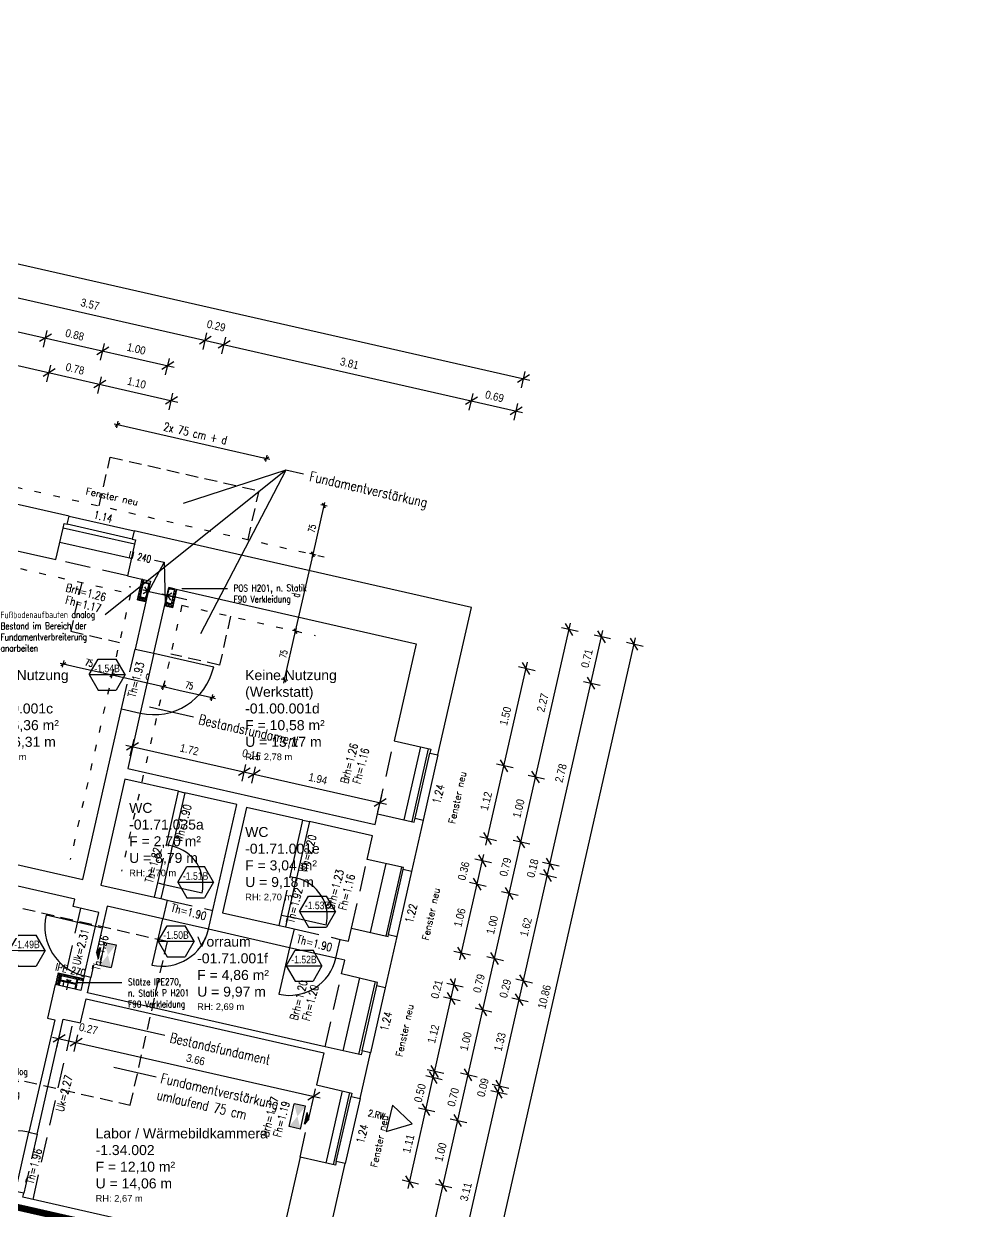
# Model space of a CAD drawing. Header units: metres. Extents: x 157 to 276, y 126 to 187.
# Drawn here: x 252.57 to 266.87, y 153.41 to 171.22 of the extents above; entities that cross this region are included whole.
import ezdxf
from ezdxf.enums import TextEntityAlignment as Align

# ---------------------------------------------------------------- set-up
doc = ezdxf.new("R2010")
doc.units = ezdxf.units.M
doc.header["$LTSCALE"] = 0.03
for name, pattern in [('AUSGEZOGEN', [0]), ('GESTRICHELT', [9, 6, -3]), ('PUNKT', [6.35, 0, -6.35]), ('STRICHLINIE', [19.049999999999997, 12.7, -6.35]), ('STRICHPUNKT', [25.4, 12.7, -6.35, 0, -6.35]), ('VERDECKT', [9.524999999999999, 6.35, -3.175])]:
    doc.linetypes.add(name, pattern=pattern)
for name, color, linetype in [('A_ansicht', 9, 'Continuous'), ('A_bemaßung', 2, 'Continuous'), ('A_BRANDSCHUTZ', 10, 'Continuous'), ('A_EINBAUTEN', 2, 'Continuous'), ('A_Elektro', 1, 'Continuous'), ('A_Fenster', 7, 'Continuous'), ('A_höhen', 3, 'Continuous'), ('A_NR_TÜR', 1, 'Continuous'), ('A_räume', 5, 'Continuous'), ('A_schraffur', 10, 'Continuous'), ('A_text', 5, 'Continuous'), ('A_Tuernummern', 1, 'Continuous'), ('A_TXT-TUER', 1, 'Continuous'), ('A_türen', 9, 'Continuous'), ('A_verdeckt', 8, 'STRICHLINIE'), ('A_wände', 6, 'Continuous'), ('A_WÄNDE_NEU', 6, 'Continuous'), ('E__LEUCHTEN', 6, 'AUSGEZOGEN'), ('Standard', 7, 'AUSGEZOGEN')]:
    doc.layers.add(name, color=color, linetype=linetype)
doc.styles.add('arial-n', font='ARIALN.TTF')
doc.styles.add('BOLDSIMP_FNT', font='TXT', dxfattribs={"height": 1})
doc.styles.add('NORM', font='simplex.shx', dxfattribs={"width": 0.7, "bigfont": 'bigfont.shx'})
doc.styles.add('SIMPLEX', font='simplex.shx', dxfattribs={"width": 0.8, "height": 0.1})
doc.styles.add('TXT', font='TXT.SHX')
pattern_1 = [(32.21975234591712, (254.3622329372681, 162.6348236237046), (-0.01692808285600724, 0.02686079877479733), []), (122.2197523459172, (254.3622329372681, 162.6348236237046), (-0.02686079877479733, -0.01692808285600724), [])]

# ---------------------------------------------------------------- blocks, each defined once
blk = doc.blocks.new('SLASH1')
at = {"layer": 'A_bemaßung', "color": 2, "linetype": 'Continuous'}
for p, q in [((0.07662999999999999, 0.07662999999999999), (-0.07318999999999999, -0.07318999999999999)), ((0, -0.14068), (0, 0.11466))]:
    blk.add_line(p, q, dxfattribs=at)
blk = doc.blocks.new('Tür-Nr')
at = {"layer": 'A_NR_TÜR'}
for p, q in [((-0.05732582425525377, -108.8651617273251), (0.07715175158992224, -108.632052257672)), ((0.07715175158992224, -108.632052257672), (0.3467565998997679, -108.632052257672)), ((0.4812341757447802, -108.8651617273251), (0.3467565998997679, -108.632052257672)), ((-0.05732582425525377, -108.8651617273251), (0.4812341757447802, -108.8651617273251)), ((-0.05732582425525377, -108.8651617273251), (0.07715175158975852, -109.0982711969781)), ((0.4812341757447802, -108.8651617273251), (0.3467565998997679, -109.0982711969782)), ((0.07715175158992224, -109.0982711969782), (0.3467565998997679, -109.0982711969782))]:
    blk.add_line(p, q, dxfattribs=at)
at = {"layer": 'A_TXT-TUER', "style": 'arial-n', "flags": 4}
blk.add_attdef('TÜR-NR.', text='', height=0.1128960000000021, dxfattribs=at).set_placement((0.2113536501902831, -108.772341635992), align=Align.MIDDLE_CENTER)
at = {"layer": 'A_TXT-TUER', "style": 'NORM', "width": 0.7}
for tag, flags, p in [('BRANDSCHUTZ', 4, (0.2286633344551376, -108.9809277015886)), ('DIN', 5, (0.2140460581866591, -109.1982864286373)), ('ABMESSUNG', 5, (0.2140460581866591, -109.3326864286373)), ('MATERIAL', 5, (0.2140460581866591, -109.4670864286373)), ('WANDART', 5, (0.2140460581866591, -109.6014864286373)), ('ZARGE', 5, (0.2140460581866591, -109.7358864286373)), ('SCHLOSS', 5, (0.2140460581866591, -109.8702864286373)), ('BESCHLÄGE', 5, (0.2140460581866591, -110.0046864286373)), ('SONSTIGES', 5, (0.2140460581866591, -110.1390864286373))]:
    blk.add_attdef(tag, text='', height=0.07840000000000147, dxfattribs=dict(at, flags=flags)).set_placement(p, align=Align.MIDDLE_CENTER)
blk = doc.blocks.new('PU1')
at = {"color": 3}
for p, q in [((-118.5886174163534, -55.34845208197657), (-118.5886174163534, 69.65154791802343)), ((-118.5886174163534, 69.65154791802343), (131.4113825836466, 69.65154791802343)), ((131.4113825836466, -55.34845208197657), (131.4113825836466, 69.65154791802343)), ((-118.5886174163534, -55.34845208197657), (131.4113825836466, -55.34845208197657)), ((-56.08861741635337, -86.59845208197657), (68.91138258364663, -86.59845208197657)), ((6.411382583646628, -117.8484520819766), (-56.08861741635337, -86.59845208197657)), ((6.411382583646628, -117.8484520819766), (68.91138258364663, -86.59845208197657))]:
    blk.add_line(p, q, dxfattribs=at)
for points in [[(-118.5886174163534, 69.65154791802343), (-118.5886174163534, -55.34845208197657), (131.4113825836466, -55.34845208197657), (131.4113825836466, 69.65154791802343)], [(68.91138258364663, -86.59845208197657), (-56.08861741635337, -86.59845208197657), (6.411382583646628, -117.8484520819766)]]:
    blk.add_solid(points, dxfattribs=at)
blk = doc.blocks.new('A$C2D1211C5')
at = {"layer": 'E__LEUCHTEN', "color": 7, "linetype": 'Continuous', "ltscale": 5, "yscale": 0.001396999999997206, "zscale": 0.001397}
for p, xscale, rotation in [((92.90337380514143, 7.221999495777226), 0.001396999999999427, 257.8980035283363), ((95.76092398595557, 4.778868078153494), 0.001397000000005459, 77.5100441353164)]:
    blk.add_blockref('PU1', p, dxfattribs=dict(at, xscale=xscale, rotation=rotation))

msp = doc.modelspace()

# ---------------------------------------------------------------- hatches: boundary and pattern name
at = {"layer": 'A_schraffur'}
h = msp.add_hatch(dxfattribs=at)
h.set_pattern_fill('ANSI37', color=256, scale=0.01, style=0)
h.set_pattern_definition(pattern_1)
h.paths.add_polyline_path([(254.3774289907762, 162.8826080769175), (254.348171828967, 162.8892427199771), (254.3238587467596, 162.7820673437686), (254.361425955071, 162.8120645169713)])
h.paths.add_polyline_path([(254.361425955071, 162.8120645169713), (254.3238587467596, 162.7820673437686), (254.3138796226585, 162.7380780062329), (254.3431363967866, 162.7314416542222)])
h.paths.add_polyline_path([(254.3431363967866, 162.7314416542222), (254.3138796226585, 162.7380780062329), (254.2784257180936, 162.5817923684277), (254.4003282320827, 162.5541409876172), (254.4069645682745, 162.5833977653269), (254.3143194511201, 162.6044126347569)])
h.paths.add_polyline_path([(254.8670159614834, 162.7356589237302), (254.8377591291325, 162.7422950190352), (254.8112158420488, 162.6252665867289), (254.8404726161762, 162.6186302347185)])
h.paths.add_polyline_path([(254.8404726161762, 162.6186302347185), (254.8112158420488, 162.6252665867289), (254.7824039882321, 162.4982361223647), (254.6897548272454, 162.519251909065), (254.6831190973607, 162.4899949938255), (254.8050249827733, 162.4623428482686)])
h = msp.add_hatch(dxfattribs=at)
h.set_pattern_fill('ANSI37', color=256, scale=0.01, style=0)
h.set_pattern_definition(pattern_1)
h.paths.add_polyline_path([(253.4677660488912, 156.8990615703204), (253.1946628051003, 156.9610091371247), (253.1879697670793, 156.9317652209992), (253.461069794698, 156.8698183837139)])
h.paths.add_polyline_path([(253.1946628051003, 156.9610091371247), (253.0847046630644, 156.9859507645288), (253.0445769563416, 156.8090263401409), (253.0738214284564, 156.8023357481281), (253.1073257782573, 156.9500575664711), (253.1879697670793, 156.9317652209992)])

# ---------------------------------------------------------------- linework, layer by layer
at = {"layer": 'A_ansicht', "color": 9, "linetype": 'Continuous'}
for p, q in [((253.250259389388, 163.8353200248826), (254.225459389388, 163.6141200248826)), ((254.182479389388, 163.1985700248826), (253.1097093893881, 163.4419000248826)), ((258.277249389388, 159.2806900248826), (258.524999389388, 160.3729400248826)), ((258.783309389388, 160.2528600248826), (258.5620693893881, 159.2776400248826)), ((257.770519389388, 157.5897100248826), (258.005009389388, 158.6234200248826)), ((258.3870393893881, 158.5060300248826), (258.165829389388, 157.5308000248826)), ((257.3630393893881, 155.8159000248826), (257.6107893893881, 156.9081400248826)), ((257.991089389388, 156.7603600248826), (257.769869389388, 155.7851500248826)), ((257.104399389388, 154.1326200248826), (257.3499393893881, 155.2151200248826)), ((257.614179389388, 155.0987800248826), (257.392989389388, 154.1235800248826))]:
    msp.add_line(p, q, dxfattribs=at)
at = {"layer": 'A_bemaßung', "linetype": 'Continuous'}
for p, q in [((236.661419389388, 171.2205000248826), (260.163089389388, 165.8726200248826)), ((236.547719389388, 170.7370400248826), (260.052849389388, 165.3883800248826)), ((236.383949389388, 170.2648900248826), (254.826479389388, 166.0682500248826)), ((251.5546193893881, 166.3035900248826), (254.879649389388, 165.5471200248826)), ((258.324619389388, 151.4498500248826), (260.770319389388, 162.2321000248826)), ((258.8122293893881, 151.3392600248826), (261.257929389388, 162.1214800248826)), ((259.299859389388, 151.2286600248826), (261.7455593893881, 162.0109000248826)), ((259.5018893893881, 158.9003900248826), (260.124609389388, 161.6456500248826)), ((254.101489389388, 160.4009400248826), (258.012149389388, 159.5139000248826)), ((259.112309389388, 157.1828100248826), (259.470669389388, 158.7626600248826)), ((258.7097193893881, 155.4079000248826), (259.048169389388, 156.8999900248826)), ((252.9994793893881, 156.0224800248826), (257.0186393893881, 155.1108300248826)), ((258.3339093893881, 153.7511700248826), (258.733209389388, 155.5114900248826))]:
    msp.add_line(p, q, dxfattribs=at)
at = {"layer": 'A_BRANDSCHUTZ'}
msp.add_lwpolyline([(258.3948879226476, 154.722180840414), (258.1011441454621, 155.0023183771787), (258.005409810663, 154.6078600355501)], close=True, dxfattribs=at)
at = {"layer": 'A_EINBAUTEN'}
msp.add_polyline3d([(253.0901743080471, 156.8098784982909, 1.776356839397019e-15), (253.107728376867, 156.8058967062486, 1.776356839397019e-15), (253.1216646490152, 156.8673359471182, -1.776356839403482e-15), (253.3498675436724, 156.815572650567, 1.776356839397019e-15), (253.3359312715242, 156.754133409697, 5.32907051819752e-15), (253.3534853403441, 156.7501516176547, 5.32907051819752e-15), (253.3833487806619, 156.8818071338035, 5.32907051819752e-15), (253.365794711842, 156.8857889258458, 5.32907051819752e-15), (253.3518584396936, 156.824349684977, 1.776356839397019e-15), (253.1236555450364, 156.8761129815281, -1.776356839403482e-15), (253.1375918171845, 156.9375522223974, 1.776356839397019e-15), (253.1200377483649, 156.9415340144397, 1.776356839397019e-15), (253.0901743080471, 156.8098784982909, 1.776356839397019e-15), (253.0901743080467, 156.8098784982909, 5.32907051819752e-15), (253.107728376867, 156.8058967062486, 1.776356839397019e-15), (253.1216646490152, 156.8673359471182, -1.776356839403482e-15), (253.3498675436724, 156.815572650567, 1.776356839397019e-15), (253.3359312715242, 156.754133409697, 5.32907051819752e-15), (253.3534853403441, 156.7501516176547, 5.32907051819752e-15), (253.3833487806619, 156.8818071338035, 5.32907051819752e-15), (253.365794711842, 156.8857889258458, 5.32907051819752e-15), (253.3518584396936, 156.824349684977, 1.776356839397019e-15), (253.1236555450364, 156.8761129815281, -1.776356839403482e-15), (253.1375918171845, 156.9375522223974, 1.776356839397019e-15), (253.1200377483649, 156.9415340144397, 1.776356839397019e-15), (253.0901743080467, 156.8098784982909, 5.32907051819752e-15)], dxfattribs=at)
at = {"layer": 'A_Fenster', "color": 10, "linetype": 'Continuous'}
for p, q in [((254.197859389388, 163.4924200248826), (253.222639389388, 163.7136500248826)), ((254.231139389388, 163.4131200248826), (253.158389389388, 163.6564400248826)), ((258.3942893893881, 159.2541600248826), (258.642029389388, 160.3464200248826)), ((258.441679389388, 159.3049300248826), (258.6628893893881, 160.2801600248826)), ((258.004579389388, 157.5365900248826), (258.239049389388, 158.5703400248826)), ((258.040469389388, 157.5592300248826), (258.2616793893881, 158.5344600248826)), ((257.597099389388, 155.7628100248826), (257.844859389388, 156.8550700248826)), ((257.644499389388, 155.8135500248826), (257.8657193893881, 156.7888200248826)), ((257.216529389388, 154.1071900248826), (257.462089389388, 155.1896700248826)), ((257.257979389388, 154.1541700248826), (257.479179389388, 155.1294200248826))]:
    msp.add_line(p, q, dxfattribs=at)
at = {"layer": 'A_räume', "linetype": 'GESTRICHELT', "ltscale": 5, "const_width": 0.1}
msp.add_lwpolyline([(266.8232502485288, 150.214973800249), (247.0462658673342, 154.7015967177998), (246.2438135332222, 151.1647641902261), (232.4885754610229, 154.2852887950682)], dxfattribs=at)
at = {"layer": 'A_text'}
for p, q in [((255.6267215204749, 162.7447450777698), (254.9391244682292, 162.7447450777698)), ((254.0425019986377, 156.8377603358654), (253.354904946392, 156.8377603358654))]:
    msp.add_line(p, q, dxfattribs=at)
at = {"layer": 'A_türen', "linetype": 'Continuous'}
for p, q in [((254.521709389388, 161.7783400248826), (254.318199389388, 160.8811100248826)), ((254.521709389388, 161.7783400248826), (255.418929389388, 161.5748200248826)), ((254.673699389388, 158.3126400248826), (254.803119389388, 158.8831700248826)), ((256.532889389388, 157.8294300248826), (256.663379389388, 158.4048000248826)), ((254.673699389388, 158.3126400248826), (255.244209389388, 158.1832400248826)), ((253.646309389388, 157.6792300248826), (252.905479389388, 157.8487800248826)), ((257.1082693893881, 157.6989000248826), (256.532889389388, 157.8294300248826)), ((253.476769389388, 156.9383800248826), (253.646309389388, 157.6792300248826)), ((254.648679389388, 157.7953700248826), (254.491649389388, 157.1029600248826)), ((255.341089389388, 157.6383000248826), (254.648679389388, 157.7953400248826)), ((256.555239389388, 157.3628900248826), (256.397079389388, 156.6656300248826)), ((257.2525393893881, 157.2047400248826), (256.555229389388, 157.3629000248826)), ((252.445069389388, 153.7077700248826), (252.648069389388, 154.5948200248826))]:
    msp.add_line(p, q, dxfattribs=at)
for centre, radius, start, end in [((254.521709389388, 161.7783400248826), 0.9200000000000002, 257.2202430000003, 347.2196379999993), ((254.673699389388, 158.3126500248826), 0.585, 347.2190020000001, 77.21900500000088), ((256.532889389388, 157.8294300248826), 0.59, 347.2185029999995, 77.22091800000057), ((253.646309389388, 157.6792300248826), 0.75999, 167.1088559999997, 257.1100859999997), ((254.648679389388, 157.7953700248826), 0.70999, 257.2221639999995, 347.2188399999997), ((256.555239389388, 157.3628900248826), 0.7149900000000001, 257.2196360000005, 347.2213070000004), ((252.445079389388, 153.7077700248826), 0.91, 77.11053299999975, 167.1100620000001)]:
    msp.add_arc(centre, radius, start, end, dxfattribs=at)
at = {"layer": 'A_verdeckt'}
for p, q in [((254.123859389388, 162.9401100248826), (253.051109389388, 163.1834600248826)), ((254.0353693893881, 160.9452800248826), (254.2388993893881, 161.8424700248826)), ((257.877409389388, 159.3714000248826), (258.1251793893881, 160.4636400248826)), ((254.8930093893881, 159.7087200248826), (254.985649389388, 159.6877200248826)), ((256.7583293893881, 159.2753500248826), (256.8558593893881, 159.2532300248826)), ((254.581079389388, 158.3336500248826), (254.710489389388, 158.9041700248826)), ((257.487709389388, 157.6538400248826), (257.722209389388, 158.6876000248826)), ((256.435369389388, 157.8515300248826), (256.565869389388, 158.4269200248826)), ((254.532429389388, 158.1190900248826), (254.625069389388, 158.0980900248826)), ((254.7225993893881, 158.0759600248826), (255.405239389388, 157.9211300248826)), ((253.421859389388, 157.9537000248826), (253.154139389388, 156.7839500248826)), ((253.744389389388, 157.6569600248826), (253.576269389388, 156.9158000248826)), ((256.399979389388, 157.6954900248826), (256.4974993893881, 157.6733700248826)), ((256.6242793893881, 157.6446200248826), (257.316679389388, 157.4875600248826)), ((257.089979389388, 155.8778300248826), (257.337709389388, 156.9700900248826)), ((252.708409389388, 153.5865100248826), (253.314529389388, 156.2586500248826)), ((256.7142893893881, 154.2210900248826), (256.959829389388, 155.3036000248826)), ((252.771799389388, 154.5667700248826), (252.570519389388, 153.6793500248826))]:
    msp.add_line(p, q, dxfattribs=at)
at = {"layer": 'A_wände', "linetype": 'Continuous'}
for points in [[(253.250259389388, 163.8353200248826), (252.391999389388, 164.0300100248826), (252.364429389388, 163.9083100248826), (252.413189389388, 163.8972500248826), (252.397709389388, 163.8289700248826), (252.290449389388, 163.3559900248826), (253.051109389388, 163.1834600248826), (253.158389389388, 163.6564400248826), (253.173889389388, 163.7247100248826), (253.222639389388, 163.7136500248826), (253.250259389388, 163.8353200248826)], [(258.6628893893881, 160.2801600248826), (258.783309389388, 160.2528600248826), (259.285389389388, 162.4663900248826), (254.225459389388, 163.6141200248826), (254.197859389388, 163.4924200248826), (254.246629389388, 163.4813900248826), (254.231139389388, 163.4131200248826), (254.123859389388, 162.9401100248826), (254.470069389388, 162.8616000248826), (254.2388993893881, 161.8424700248826), (254.521709389388, 161.7783400248826), (254.745109389388, 162.7633100248826), (258.455859389388, 161.9216300248826), (258.1251793893881, 160.4636400248826), (258.6761693893881, 160.3386800248826), (258.6628893893881, 160.2801600248826)], [(249.978039389388, 159.1739200248826), (253.4546993893881, 158.3853100248826), (254.0353693893881, 160.9452800248826), (254.318199389388, 160.8811100248826), (254.130199389388, 160.0522000248826), (257.8409093893881, 159.2104800248826), (257.877409389388, 159.3714000248826), (258.428419389388, 159.2464200248826), (258.441679389388, 159.3049300248826), (258.5620693893881, 159.2776400248826), (258.3870393893881, 158.5060300248826), (258.261669389388, 158.5344600248826), (258.2683193893881, 158.5637300248826)], [(258.2683193893881, 158.5637300248826), (257.722209389388, 158.6876000248826), (257.801819389388, 159.0386700248826), (256.8558593893881, 159.2532300248826), (256.663379389388, 158.4048000248826), (256.565869389388, 158.4269200248826), (256.7583293893881, 159.2753500248826), (255.909899389388, 159.4678200248826), (255.551499389388, 157.8879500248826), (256.399979389388, 157.6954900248826), (256.435369389388, 157.8515300248826), (256.532889389388, 157.8294300248826), (256.4974993893881, 157.6733700248826), (256.6242793893881, 157.6446200248826), (256.555239389388, 157.3628900248826), (255.341089389388, 157.6383000248826), (255.765819389388, 159.5107300248826), (254.985649389388, 159.6877200248826), (254.803119389388, 158.8831700248826), (254.710489389388, 158.9041700248826), (254.893009389388, 159.7087200248826), (254.088409389388, 159.8912200248826), (253.727829389388, 158.3016000248826), (254.532429389388, 158.1190900248826), (254.581079389388, 158.3336500248826), (254.673699389388, 158.3126400248826), (254.625069389388, 158.0980900248826), (254.7225993893881, 158.0759600248826), (254.658459389388, 157.7931800248826), (253.818469389388, 157.9836800248826), (253.744449389388, 157.6569800248826), (253.646309389388, 157.6792300248826), (253.694809389388, 157.8912500248826), (253.309769389388, 157.9793700248826), (253.3354193893881, 158.0914600248826), (249.911719389388, 158.8680500248826)], [(257.316679389388, 157.4875600248826), (257.443449389388, 157.4588000248826), (257.487709389388, 157.6538400248826), (258.033849389388, 157.5299600248826), (258.040469389388, 157.5592300248826), (258.165829389388, 157.5308000248826), (257.991089389388, 156.7603600248826), (257.8657193893881, 156.7888200248826), (257.877889389388, 156.8424600248826), (257.337709389388, 156.9700900248826), (257.384219389388, 157.1748900248826), (257.2525393893881, 157.2047400248826), (257.316679389388, 157.4875600248826)], [(253.034439389388, 156.2830400248826), (252.648069389388, 154.5948200248826), (252.771799389388, 154.5667700248826), (253.163359389388, 156.2929200248826), (253.421789389388, 156.2343000248826), (253.503649389388, 156.5951300248826), (257.069329389388, 155.7863500248826), (256.959829389388, 155.3036000248826), (257.4913293893881, 155.1830500248826), (257.479179389388, 155.1294200248826), (257.614179389388, 155.0987800248826), (257.769869389388, 155.7851500248826), (257.644499389388, 155.8135500248826), (257.631239389388, 155.7550700248826), (257.089979389388, 155.8778300248826), (253.524299389388, 156.6866300248826), (253.576289389388, 156.9157900248826), (253.476769389388, 156.9383800248826), (253.427109389388, 156.7215100248826), (253.042069389388, 156.8096000248826), (252.927209389388, 156.3075600248826), (253.034439389388, 156.2830400248826)], [(256.7142893893881, 154.2210900248826), (256.3813693893881, 152.7533900248826), (252.557249389388, 153.6208000248826), (252.570539389388, 153.6793300248826), (252.444979389388, 153.7077700248826)], [(256.883889389388, 151.8792000248826), (257.392989389388, 154.1235800248826), (257.257979389388, 154.1541700248826), (257.245779389388, 154.1005600248826), (256.7142893893881, 154.2210900248826)]]:
    msp.add_lwpolyline(points, dxfattribs=at)
at = {"layer": 'A_WÄNDE_NEU'}
for p, q in [((254.2784257180936, 162.5817923684278), (254.348171828967, 162.8892427199771)), ((254.3143194511201, 162.604412634757), (254.3774289907762, 162.8826080769175)), ((254.7824039882321, 162.4982361223648), (254.8377591291325, 162.7422950190352)), ((254.8050249827733, 162.4623428482686), (254.8670159614834, 162.7356589237302)), ((254.2784249266734, 162.5817925479471), (254.4003309831374, 162.5541403635902)), ((254.3143194511201, 162.6044126347569), (254.4069681438002, 162.5833969542835)), ((254.8050257741935, 162.4623426687492), (254.6831197177295, 162.4899948531061)), ((254.7824039882321, 162.4982361223647), (254.6897552955519, 162.5192518028381)), ((253.0847046630643, 156.9859507645287), (253.0445769563416, 156.8090263401409)), ((253.1073257782573, 156.9500575664712), (253.0738214284564, 156.8023357481281)), ((253.0847046630643, 156.9859507645288), (253.4677660488911, 156.8990615703204)), ((253.1073257782573, 156.9500575664712), (253.461069794698, 156.8698183837139))]:
    msp.add_line(p, q, dxfattribs=at)
at = {"layer": 'Standard', "color": 7, "linetype": 'AUSGEZOGEN'}
for p, q in [((253.9281068527847, 165.2197639464479), (254.0256309326491, 165.19764938458)), ((253.9409773001972, 165.186083810115), (254.0127604852366, 165.2313295209129)), ((253.965811611783, 165.1599446255817), (253.9879261736509, 165.2574687054461)), ((253.9768688927169, 165.2087066655139), (256.2101067830983, 164.702297606746)), ((256.1990495021644, 164.6535355668138), (256.2211640640323, 164.7510596466781)), ((256.1613447431661, 164.7133548876799), (256.2588688230305, 164.691240325812)), ((256.1742151905786, 164.679674751347), (256.245998375618, 164.7249204621449)), ((256.503456353333, 164.5224619553264), (253.7888022315498, 162.3548281721246)), ((256.503456353333, 164.5224619553264), (254.9621894074137, 164.0242814711179)), ((256.503456353333, 164.5224619553264), (255.2197622021155, 162.0686361780114)), ((256.7651989703265, 164.4631091954247), (256.503456353333, 164.5224619553264)), ((257.0637174914724, 163.9447695488177), (257.0858320533403, 164.0422936286821)), ((256.9089155584011, 163.2621009897663), (257.0747747724063, 163.9935315887499)), ((257.1235368123385, 163.9824743078159), (257.0260127324742, 164.0045888696839)), ((257.0973976278053, 163.9576399962302), (257.0521519170074, 164.0294231812696)), ((254.529501779262, 163.1767730017909), (254.6775327624386, 163.143194941936)), ((256.6480103589811, 162.111522485978), (256.9089155584011, 163.2621009897663)), ((256.9576775983332, 163.2510437088323), (256.8601535184689, 163.2731582707002)), ((256.9576775983332, 163.2510437088323), (256.8601535184689, 163.2731582707002)), ((256.9315384138, 163.2262093972466), (256.8862927030021, 163.297992582286)), ((256.9315384138, 163.2262093972465), (256.8862927030021, 163.2979925822859)), ((256.8978582774671, 163.2133389498341), (256.919972839335, 163.3108630296985)), ((256.8978582774672, 163.2133389498341), (256.9199728393351, 163.3108630296984)), ((254.6775327624386, 163.143194941936), (254.3915498592892, 162.6124674736195)), ((254.6775327624386, 163.143194941936), (254.6920235867221, 162.5292546947412)), ((254.3785578416733, 162.8423560881526), (254.3818992135639, 162.8456974600432)), ((254.3786338277047, 162.8427474852834), (254.3794300203149, 162.8462575503495)), ((254.3794300203149, 162.8462575503495), (254.4623242136598, 162.8274545529902)), ((254.3801856112465, 162.836912789914), (254.3876628974797, 162.8443900761472)), ((254.4381446003362, 162.81788331235), (254.3830339960075, 162.8351054928976)), ((254.3848742871601, 162.8345303980157), (254.3934265813956, 162.8430826922512)), ((254.3849727954311, 162.8413096090148), (254.3849727954311, 162.8413096090148)), ((254.390261758706, 162.8328468017498), (254.3991902653115, 162.8417753083552)), ((254.395649230252, 162.8311632054839), (254.4049539492273, 162.8404679244592)), ((254.401036701798, 162.829479609218), (254.4107176331432, 162.8391605405632)), ((254.4060833840277, 162.6224586083671), (254.4469449369417, 162.8025993275784)), ((254.4064241733439, 162.8277960129521), (254.4164813170591, 162.8378531566673)), ((254.4623242136598, 162.8274545529902), (254.4092333975866, 162.5934003600162)), ((254.4118116448899, 162.8261124166862), (254.422245000975, 162.8365457727713)), ((254.4171991164358, 162.8244288204203), (254.4280086848909, 162.8352383888753)), ((254.4225865879818, 162.8227452241543), (254.4337723688067, 162.8339310049793)), ((254.4279740595277, 162.8210616278884), (254.4395360527226, 162.8326236210833)), ((254.4333615310737, 162.8193780316225), (254.4452997366385, 162.8313162371873)), ((254.4342670014889, 162.8054750801157), (254.4342670014889, 162.8054750801157)), ((254.4387366917237, 162.8176821244606), (254.4510634205544, 162.8300088532913)), ((254.4431198588603, 162.8149942237854), (254.4568271044702, 162.8287014693953)), ((254.4434055281294, 162.786995621807), (254.4560047625106, 162.7995948561883)), ((254.4454800294294, 162.7961411909189), (254.4580792638107, 162.8087404253002)), ((254.4460856821714, 162.8108889792846), (254.4622282664108, 162.827031563524)), ((254.4472574512021, 162.8049896805036), (254.4601537651107, 162.8178859944121)), ((254.3263392042416, 162.6122033573755), (254.3271353968518, 162.6157134224416)), ((254.3266787602777, 162.6137003114604), (254.3337480502245, 162.6207696014072)), ((254.331159483753, 162.6111099671238), (254.33995736611, 162.6199078494809)), ((254.3334743645782, 162.6142755461729), (254.3334743645782, 162.6142755461729)), ((254.334402159221, 162.6207089898154), (254.3915498592892, 162.6124674736195)), ((254.3369231676689, 162.6098025832278), (254.3461372117415, 162.6190166273005)), ((254.3426868515848, 162.6084951993319), (254.352317057373, 162.6181254051201)), ((254.3484505355006, 162.6071878154359), (254.3584969030044, 162.6172341829397)), ((254.3542142194165, 162.6058804315399), (254.3646767486359, 162.6163429607593)), ((254.4265141604847, 162.7125289679728), (254.3588585935981, 162.6698913477294)), ((254.3599779033324, 162.6045730476439), (254.3708565942674, 162.6154517385789)), ((254.4265141604847, 162.7125289679728), (254.3656448392096, 162.7263360350431)), ((254.3657415872483, 162.6032656637479), (254.3770364398988, 162.6145605163985)), ((254.3715052711642, 162.6019582798519), (254.3832162855303, 162.6136692942181)), ((254.37726895508, 162.600650895956), (254.3893961311618, 162.6127780720377)), ((254.3830326389959, 162.59934351206), (254.3963653239205, 162.6126761969846)), ((254.4265141604847, 162.7125289679728), (254.3861111069668, 162.7766388191822)), ((254.3887963229118, 162.598036128164), (254.4165892378097, 162.6258290430619)), ((254.3934054485749, 162.6253343609044), (254.3934054485749, 162.6253343609044)), ((254.3945600068277, 162.596728744268), (254.4145147365097, 162.61668347395)), ((254.4060634979944, 162.6223743710585), (254.4186637391098, 162.6349746121739)), ((254.4081390060285, 162.6315209469045), (254.4207382404098, 162.6441201812858)), ((254.4102135073286, 162.6406665160164), (254.4228127417099, 162.6532657503977)), ((254.4122880086287, 162.6498120851283), (254.4248872430099, 162.6624113195096)), ((254.4143625099287, 162.6589576542402), (254.42696174431, 162.6715568886215)), ((254.4164370112287, 162.6681032233521), (254.42903624561, 162.6807024577334)), ((254.4185115125288, 162.677248792464), (254.4311107469101, 162.6898480268453)), ((254.4205860138288, 162.6863943615759), (254.4331852482101, 162.6989935959572)), ((254.4226605151289, 162.6955399306879), (254.4352597495102, 162.7081391650692)), ((254.4247350164289, 162.7046854997998), (254.4314572395648, 162.7114077229357)), ((254.4265141604847, 162.7125289679728), (254.7278319001635, 162.6441806743846)), ((254.426809517729, 162.7138310689117), (254.4394087521103, 162.726430303293)), ((254.428884019029, 162.7229766380236), (254.4414832534103, 162.7355758724049)), ((254.4309585203291, 162.7321222071355), (254.4435577547104, 162.7447214415168)), ((254.4314572395648, 162.7114077229357), (254.4373342508102, 162.717284734181)), ((254.4330330216291, 162.7412677762474), (254.4456322560104, 162.7538670106287)), ((254.4351075229292, 162.7504133453593), (254.4477067573105, 162.7630125797406)), ((254.4371820242292, 162.7595589144713), (254.4497812586105, 162.7721581488526)), ((254.4392565255293, 162.7687044835832), (254.4518557599106, 162.7813037179645)), ((254.4413310268293, 162.777850052695), (254.4539302612106, 162.7904492870763)), ((254.7451126630616, 162.7633092823412), (254.6920218469883, 162.5292550893673)), ((254.7074011237065, 162.554110314779), (254.7482626766206, 162.7342510339903)), ((254.7098841940486, 162.6079970155787), (254.7224818584765, 162.6205946800066)), ((254.7119586029028, 162.6171424922448), (254.7245563597766, 162.6297402491185)), ((254.714033011757, 162.6262879689109), (254.7266308610766, 162.6388858182304)), ((254.7161074206113, 162.635433445577), (254.7254051192746, 162.6447311442403)), ((254.7181818294655, 162.644578922243), (254.7196414353587, 162.6460385281363)), ((254.7196414353588, 162.6460385281363), (254.7307798636767, 162.6571769564543)), ((254.7202562383197, 162.6537243989091), (254.7328543649768, 162.6663225255662)), ((254.7223306471739, 162.6628698755752), (254.7349288662768, 162.6754680946781)), ((254.7244050560281, 162.6720153522413), (254.7370033675769, 162.68461366379)), ((254.7254051192746, 162.6447311442403), (254.7287053623767, 162.6480313873424)), ((254.7264794648823, 162.6811608289073), (254.7390778688769, 162.6937592329019)), ((254.7278319001635, 162.6441806743846), (254.7919417513744, 162.6845837279002)), ((254.7278319001635, 162.6441806743846), (254.7955533384304, 162.6288193327317)), ((254.7278319001635, 162.6441806743846), (254.7704695204038, 162.5765251074961)), ((254.7285538737366, 162.6903063055734), (254.741152370177, 162.7029048020139)), ((254.7306282825907, 162.6994517822395), (254.743226871477, 162.7120503711258)), ((254.732702691445, 162.7085972589056), (254.7453013727771, 162.7211959402377)), ((254.7347771002992, 162.7177427355717), (254.7473758740771, 162.7303415093496)), ((254.7368515091534, 162.7268882122378), (254.7680660359277, 162.7581027390121)), ((254.7389259180076, 162.7360336889038), (254.7623023520118, 162.759410122908)), ((254.7410003268618, 162.7451791655699), (254.7565386680959, 162.760717506804)), ((254.743074735716, 162.754324642236), (254.75077498418, 162.7620248907)), ((254.8280068564065, 162.7445062849819), (254.7451126630616, 162.7633092823412)), ((254.7609406120733, 162.731375281453), (254.7609406120733, 162.731375281453)), ((254.7614012351509, 162.7443668704234), (254.7738297198436, 162.7567953551161)), ((254.762796201359, 162.7442421687379), (254.8199439014272, 162.7360006525421)), ((254.7676479147701, 162.7435424822307), (254.7795934037594, 162.75548797122)), ((254.7738277604016, 162.7426512600503), (254.7853570876753, 162.7541805873241)), ((254.780007606033, 162.7417600378699), (254.7911207715912, 162.7528732034281)), ((254.7861874516645, 162.7408688156895), (254.7968844555071, 162.7515658195321)), ((254.792367297296, 162.7399775935091), (254.8026481394229, 162.7502584356361)), ((254.7985471429274, 162.7390863713287), (254.8084118233388, 162.7489510517401)), ((254.8047269885589, 162.7381951491483), (254.8141755072547, 162.7476436678441)), ((254.8109068341904, 162.7373039269679), (254.8199391911706, 162.7463362839481)), ((254.8170866798218, 162.7364127047875), (254.8257028750864, 162.7450289000521)), ((254.82087169607, 162.7424340961845), (254.82087169607, 162.7424340961845)), ((254.8272106637964, 162.7409962199159), (254.8280068564065, 162.7445062849819)), ((254.4092333975866, 162.5934003600162), (254.3263392042416, 162.6122033573755)), ((254.4003236907436, 162.595421360372), (254.4124402352097, 162.6075379048381)), ((254.4060873746594, 162.594113976476), (254.4103657339096, 162.5983923357262)), ((254.6920218469883, 162.5292550893673), (254.7749160403333, 162.510452092008)), ((254.6932889232149, 162.53483320225), (254.7073009125869, 162.548845191622)), ((254.6942715704533, 162.5287447816766), (254.7093789142293, 162.5438521254526)), ((254.6953633320691, 162.5439786789161), (254.7079603493762, 162.5565756962232)), ((254.6974377409233, 162.5531241555822), (254.7100348506763, 162.5657212653352)), ((254.6995121497775, 162.5622696322483), (254.7121093519763, 162.5748668344471)), ((254.7000352543692, 162.5274373977807), (254.7129571999623, 162.5403593433737)), ((254.7015865586317, 162.5714151089144), (254.7141838532763, 162.5840124035589)), ((254.7036609674859, 162.5805605855805), (254.7162583545764, 162.5931579726709)), ((254.7057353763402, 162.5897060622465), (254.7183328558764, 162.6023035417828)), ((254.7057989382851, 162.5261300138847), (254.7179491101369, 162.5382801857365)), ((254.7078097851944, 162.5988515389126), (254.7204073571765, 162.6114491108947)), ((254.711562622201, 162.5248226299887), (254.7233365816829, 162.5365965894706)), ((254.7713120646407, 162.5216041494598), (254.716201460312, 162.5388263300074)), ((254.7173263061169, 162.5235152460927), (254.7287240532289, 162.5349129932047)), ((254.7200790591593, 162.5512345622417), (254.7200790591593, 162.5512345622417)), ((254.7230899900327, 162.5222078621967), (254.7341115247748, 162.5332293969388)), ((254.7288536739486, 162.5209004783007), (254.7394989963208, 162.5315458006729)), ((254.7346173578645, 162.5195930944047), (254.7448864678668, 162.529862204407)), ((254.7403810417804, 162.5182857105087), (254.7502739394127, 162.5281786081411)), ((254.7461447256962, 162.5169783266128), (254.7556614109587, 162.5264950118752)), ((254.7519084096121, 162.5156709427168), (254.7610488825046, 162.5248114156093)), ((254.757672093528, 162.5143635588208), (254.7664363540506, 162.5231278193434)), ((254.7634357774439, 162.5130561749248), (254.7718066880703, 162.5214270855512)), ((254.7691994613598, 162.5117487910288), (254.7753664331617, 162.5179157628307)), ((254.7693732652171, 162.5154000333427), (254.7693732652171, 162.5154000333427)), ((254.7749160403333, 162.510452092008), (254.7757122329434, 162.513962157074)), ((256.4821511449759, 161.3800918869944), (256.6480103589811, 162.111522485978)), ((256.6967723989133, 162.1004652050441), (256.599248319049, 162.122579766912)), ((256.6967723989133, 162.1004652050441), (256.599248319049, 162.122579766912)), ((256.6706332143801, 162.0756308934583), (256.6253875035822, 162.1474140784977)), ((256.6706332143801, 162.0756308934583), (256.6253875035822, 162.1474140784977)), ((256.6369530780472, 162.0627604460458), (256.6590676399151, 162.1602845259102)), ((256.6369530780472, 162.0627604460458), (256.6590676399151, 162.1602845259102)), ((253.1143376066807, 161.6310834460476), (253.211861686545, 161.6089688841797)), ((253.1272080540932, 161.5974033097147), (253.1989912391325, 161.6426490205126)), ((253.1520423656789, 161.5712641251814), (253.1741569275468, 161.6687882050458)), ((253.1630996466128, 161.6200261651136), (253.4186755179104, 161.5620717765619)), ((253.4186755179104, 161.5620717765619), (253.8945302455965, 161.4541669511084)), ((253.4186755179104, 161.5620717765619), (253.4186755179104, 161.5620717765619)), ((253.8457682056643, 161.4652242320423), (253.9432922855287, 161.4431096701744)), ((253.8457682056643, 161.4652242320423), (253.9432922855287, 161.4431096701744)), ((253.8586386530768, 161.4315440957095), (253.9304218381162, 161.4767898065073)), ((253.8586386530768, 161.4315440957095), (253.9304218381162, 161.4767898065073)), ((253.8834729646625, 161.4054049111762), (253.9055875265305, 161.5029289910406)), ((253.8834729646625, 161.4054049111762), (253.9055875265304, 161.5029289910406)), ((253.8945302455965, 161.4541669511084), (254.6649069380106, 161.2794763203509)), ((256.5309131849081, 161.3690346060604), (256.4333891050437, 161.3911491679283)), ((256.5047740003748, 161.3442002944747), (256.459528289577, 161.4159834795141)), ((256.4710938640419, 161.3313298470622), (256.4932084259099, 161.4288539269266)), ((254.6161448980784, 161.2905336012849), (254.7136689779428, 161.268419039417)), ((254.6161448980784, 161.2905336012849), (254.7136689779428, 161.268419039417)), ((254.6290153454909, 161.256853464952), (254.7007985305303, 161.3020991757499)), ((254.6290153454909, 161.256853464952), (254.7007985305303, 161.3020991757498)), ((254.6538496570766, 161.2307142804187), (254.6759642189446, 161.3282383602831)), ((254.6538496570766, 161.2307142804187), (254.6759642189446, 161.3282383602831)), ((254.6649069380106, 161.2794763203509), (254.9163026988655, 161.2224698137082)), ((254.9163026988655, 161.2224698137082), (255.3963375369943, 161.1136171063457)), ((255.3475754970621, 161.1246743872796), (255.4450995769264, 161.1025598254117)), ((255.3604459444745, 161.0909942509467), (255.4322291295139, 161.1362399617446)), ((255.3852802560603, 161.0648550664135), (255.4073948179282, 161.1623791462778)), ((255.1161201322704, 160.8198075438227), (254.4567690829465, 160.9693219980257)), ((253.2410583994892, 156.8481349622532), (253.2143920400362, 156.8904480101071)), ((253.2149661253032, 156.7331055347715), (253.2410583994892, 156.8481349622532)), ((253.2410583994892, 156.8481349622532), (253.2496398141287, 156.8859666669894)), ((253.2410583994892, 156.8481349622532), (253.2822711132144, 156.8741078735408)), ((254.6843270698699, 156.0462662706483), (253.5557597739422, 156.3021802082313)), ((254.5572935028561, 155.4211207230953), (253.9192744661442, 155.5657979297865))]:
    msp.add_line(p, q, dxfattribs=at)
at = {"layer": 'Standard', "color": 7, "linetype": 'VERDECKT'}
for p, q in [((253.7004368693748, 163.9896556672078), (253.8662960833801, 164.7210862661915)), ((253.8662960833801, 164.7210862661915), (256.0995339737615, 164.2146772074236)), ((255.9336747597562, 163.4832466084399), (256.0995339737615, 164.2146772074236)), ((253.4395316699549, 162.8390771634197), (253.2736724559497, 162.1076465644361)), ((255.6727695603363, 162.3326681046517), (255.5069103463311, 161.6012375056681)), ((253.2736724559497, 162.1076465644361), (254.0051030549333, 161.9417873504308)), ((255.5069103463311, 161.6012375056681), (254.7754797473474, 161.7670967196733)), ((254.7237168534351, 157.4536574023479), (252.2874903867352, 158.0060961538398)), ((254.1675332614511, 155.0009163817807), (254.7237168534351, 157.4536574023479)), ((251.7313067947512, 155.5533551332726), (254.1675332614511, 155.0009163817807))]:
    msp.add_line(p, q, dxfattribs=at)
at = {"layer": 'Standard', "color": 7, "linetype": 'PUNKT'}
for p, q in [((252.4472857940565, 164.2738202245438), (257.2002618836181, 163.1960352925273)), ((252.2351629847196, 163.1121798252214), (254.1709622689386, 162.6732179494144)), ((254.1709622689386, 162.6732179494144), (253.2664530952252, 158.6843790375499)), ((254.9413389613527, 162.498527318657), (254.0368297876392, 158.5096884067924)), ((254.9413389613527, 162.498527318657), (256.9393566841981, 162.045456788739))]:
    msp.add_line(p, q, dxfattribs=at)
at = {"layer": 'Standard', "color": 7, "linetype": 'STRICHPUNKT'}
msp.add_line((255.0161750456829, 162.578775424813), (254.1504340880067, 162.7751525687858), dxfattribs=at)
at = {"layer": 'Standard', "color": 7, "linetype": 'AUSGEZOGEN'}
for centre, radius, start, end in [((254.3849727954311, 162.8413096090148), 0.0065, 167.2197860955301, 252.6458648356294), ((254.4342670014889, 162.8054750801157), 0.013, 347.2197860955301, 72.64586483562938), ((254.3334743645782, 162.6142755461729), 0.0065, 81.79370735543083, 167.2197860955301), ((254.3934054485749, 162.6253343609044), 0.013, 261.7937073554307, 347.2197860955301), ((254.7609406120733, 162.731375281453), 0.013, 81.7937073554299, 167.2197860955291), ((254.82087169607, 162.7424340961845), 0.0065, 261.79370735543, 347.2197860955292), ((254.7200790591593, 162.5512345622417), 0.013, 167.2197860955292, 252.6458648356287), ((254.7693732652171, 162.5154000333427), 0.0065, 347.2197860955292, 72.64586483562842)]:
    msp.add_arc(centre, radius, start, end, dxfattribs=at)

# ---------------------------------------------------------------- block references
at = {"layer": 'A_bemaßung', "color": 7}
for p, rotation in [((252.895819389388, 166.5075300248826), 347.22), ((255.291579389388, 166.4717700248826), 347.22), ((255.574389389388, 166.4074100248826), 347.22), ((253.753879389388, 166.3122900248826), 347.22), ((254.728949389388, 166.0903900248826), 347.22), ((252.948999389388, 165.9863900248826), 347.2211619999998), ((260.065529389388, 165.8947400248826), 347.22), ((253.709559389388, 165.8133200248826), 347.2211619999998), ((254.782139389388, 165.5692300248826), 347.2211619999998), ((259.2845593893881, 165.5631400248826), 347.22), ((259.9553293893881, 165.4104900248826), 347.22), ((260.748209389388, 162.1346000248826), 77.21999999999997), ((261.235829389388, 162.0239800248826), 77.21999999999997), ((261.723419389388, 161.9133700248826), 77.21999999999997), ((260.102479389388, 161.5481200248826), 77.21999999999997), ((261.0777193893881, 161.3269300248826), 77.21999999999997), ((254.199009389388, 160.3788200248826), 347.22), ((255.876419389388, 159.9983500248826), 347.22), ((259.771779389388, 160.0901500248826), 77.21999999999997), ((259.771779389388, 160.0901500248826), 77.21999999999997), ((256.022709389388, 159.9651600248826), 347.22), ((260.246099389388, 159.9210500248826), 77.21999999999997), ((260.246099389388, 159.9210500248826), 77.21999999999997), ((257.914629389388, 159.5360100248826), 347.22), ((259.5240193893881, 158.9979100248826), 77.21999999999997), ((260.0248993893881, 158.9458100248826), 77.21999999999997), ((260.0248993893881, 158.9458100248826), 77.21999999999997), ((259.448539389388, 158.6651300248826), 77.21999999999997), ((260.4627593893881, 158.6157800248826), 77.21999999999997), ((260.423789389388, 158.4439600248826), 77.21999999999997), ((259.3689193893881, 158.3140700248826), 77.21999999999997), ((259.3689193893881, 158.3140700248826), 77.21999999999997), ((259.849899389388, 158.1742200248826), 77.21999999999997), ((259.849899389388, 158.1742200248826), 77.21999999999997), ((259.134439389388, 157.2803300248826), 77.21999999999997), ((259.628699389388, 157.1990000248826), 77.21999999999997), ((259.628699389388, 157.1990000248826), 77.21999999999997), ((260.065429389388, 156.8640800248826), 77.21999999999997), ((259.026039389388, 156.8024800248826), 77.21999999999997), ((258.979589389388, 156.5976800248826), 77.21999999999997), ((258.979589389388, 156.5976800248826), 77.21999999999997), ((260.001269389388, 156.5812600248826), 77.21999999999997), ((259.453919389388, 156.4285500248826), 77.21999999999997), ((259.453919389388, 156.4285500248826), 77.21999999999997), ((253.096999389388, 156.0003600248826), 347.22), ((253.355429389388, 155.9417400248826), 347.22), ((253.355429389388, 155.9417400248826), 347.22), ((258.7110693893881, 155.4139600248826), 77.21999999999997), ((258.7318293893881, 155.5054100248826), 77.21999999999997), ((259.232719389388, 155.4533400248826), 77.21999999999997), ((259.232719389388, 155.4533400248826), 77.21999999999997), ((259.707069389388, 155.2842300248826), 77.21999999999997), ((256.9211293893881, 155.1329400248826), 347.22), ((259.686299389388, 155.1927400248826), 77.21999999999997), ((258.601579389388, 154.9312100248826), 77.21999999999997), ((258.601579389388, 154.9312100248826), 77.21999999999997), ((259.0770193893881, 154.7669900248826), 77.21999999999997), ((259.0770193893881, 154.7669900248826), 77.21999999999997), ((258.356029389388, 153.8487100248826), 77.21999999999997), ((258.855829389388, 153.7917600248826), 77.21999999999997), ((258.855829389388, 153.7917600248826), 77.21999999999997)]:
    msp.add_blockref('SLASH1', p, dxfattribs=dict(at, rotation=rotation))
at = {"layer": 'A_Elektro'}
msp.add_blockref('A$C2D1211C5', (160.920669389388, 150.0421200248826), dxfattribs=at)
at = {"layer": 'A_Tuernummern'}
ref = msp.add_blockref('Tür-Nr', (253.6087310810876, 270.3237258696511), dxfattribs=at)
ref.add_attrib('TÜR-NR.', '-1.54B', dxfattribs={"layer": 'A_TXT-TUER', "height": 0.1128960000000021, "style": 'arial-n'}).set_placement((253.8200847312779, 161.5513842336591), align=Align.MIDDLE_CENTER)
ref = msp.add_blockref('Tür-Nr', (254.9366028565847, 267.2101339167284), dxfattribs=at)
ref.add_attrib('TÜR-NR.', '-1.51B', dxfattribs={"layer": 'A_TXT-TUER', "height": 0.1128960000000021, "style": 'arial-n'}).set_placement((255.147956506775, 158.4377922807363), align=Align.MIDDLE_CENTER)
ref = msp.add_blockref('Tür-Nr', (256.7649791788556, 266.769334270233), dxfattribs=at)
ref.add_attrib('TÜR-NR.', '-1.53B', dxfattribs={"layer": 'A_TXT-TUER', "height": 0.1128960000000021, "style": 'arial-n'}).set_placement((256.9763328290459, 157.996992634241), align=Align.MIDDLE_CENTER)
ref = msp.add_blockref('Tür-Nr', (254.6428187287264, 266.3240603643985), dxfattribs=at)
ref.add_attrib('TÜR-NR.', '-1.50B', dxfattribs={"layer": 'A_TXT-TUER', "height": 0.1128960000000021, "style": 'arial-n'}).set_placement((254.8541723789166, 157.5517187284065), align=Align.MIDDLE_CENTER)
ref = msp.add_blockref('Tür-Nr', (252.4074110054929, 266.1841288674715), dxfattribs=at)
ref.add_attrib('TÜR-NR.', '-1.49B', dxfattribs={"layer": 'A_TXT-TUER', "height": 0.1128960000000021, "style": 'arial-n'}).set_placement((252.6187646556832, 157.4117872314795), align=Align.MIDDLE_CENTER)
ref = msp.add_blockref('Tür-Nr', (256.561934228891, 265.9575592660275), dxfattribs=at)
ref.add_attrib('TÜR-NR.', '-1.52B', dxfattribs={"layer": 'A_TXT-TUER', "height": 0.1128960000000021, "style": 'arial-n'}).set_placement((256.7732878790813, 157.1852176300355), align=Align.MIDDLE_CENTER)

# ---------------------------------------------------------------- texts
at = {"layer": 'A_bemaßung', "color": 7, "linetype": 'Continuous', "style": 'BOLDSIMP_FNT', "width": 0.9}
for s, rotation, p in [('3.57', 346.2999999999996, (253.404399389388, 166.9533900248826)), ('0.29', 346.2999999999996, (255.297499389388, 166.6305500248826)), ('0.88', 346.2999999999996, (253.175489389388, 166.4951200248826)), ('1.00', 346.2999999999996, (254.099609389388, 166.2848800248826)), ('3.81', 346.2999999999996, (257.295399389388, 166.0680600248826)), ('0.78', 346.2999999999996, (253.179939389388, 165.9850500248826)), ('1.10', 346.2999999999996, (254.104039389388, 165.7748700248826)), ('0.69', 346.2999999999996, (259.473079389388, 165.5713800248826)), ('0.71', 75.89999999999942, (261.075009389388, 161.5410800248826)), ('2.27', 75.89999999999942, (260.411999389388, 160.8783700248826)), ('1.50', 75.89999999999942, (259.853659389388, 160.6772300248826)), ('1.72', 346.8999999999992, (254.895799389388, 160.2720400248826)), ('0.15', 346.8999999999992, (255.8288893893881, 160.1937100248826)), ('2.78', 75.89999999999942, (260.685059389388, 159.8219100248826)), ('1.94', 346.8999999999992, (256.824259389388, 159.8346100248826)), ('1.12', 75.89999999999942, (259.564429389388, 159.4021300248826)), ('1.00', 75.89999999999942, (260.052059389388, 159.2915400248826)), ('0.79', 75.89999999999942, (259.8527993893881, 158.4131100248826)), ('0.36', 75.89999999999942, (259.226549389388, 158.3544600248826)), ('0.18', 75.89999999999942, (260.2610993893881, 158.3947100248826)), ('1.06', 75.89999999999942, (259.168189389388, 157.6552800248826)), ('1.00', 75.89999999999942, (259.655799389388, 157.5446800248826)), ('1.62', 75.89999999999942, (260.1611293893881, 157.5120800248826)), ('0.79', 75.89999999999942, (259.456699389388, 156.6668400248826)), ('0.21', 75.89999999999942, (258.8240493893881, 156.5799800248826)), ('0.29', 75.89999999999942, (259.851739389388, 156.5900300248826)), ('10.86', 75.89999999999942, (260.4278593893881, 156.4276900248826)), ('0.27', 346.8999999999992, (253.381259389388, 156.0854600248826)), ('1.12', 75.89999999999942, (258.772239389388, 155.9096300248826)), ('1.00', 75.89999999999942, (259.2598593893881, 155.7990200248826)), ('1.33', 75.89999999999942, (259.770699389388, 155.7908200248826)), ('3.66', 346.8999999999992, (254.988839389388, 155.6225100248826)), ('0.50', 75.89999999999942, (258.571159389388, 155.0231600248826)), ('0.09', 75.89999999999942, (259.515069389388, 155.1058500248826)), ('0.70', 75.89999999999942, (259.069699389388, 154.9607200248826)), ('1.11', 75.89999999999942, (258.398759389388, 154.2630900248826)), ('1.00', 75.89999999999942, (258.882959389388, 154.1374400248826)), ('3.11', 75.89999999999942, (259.260569389388, 153.5419100248826))]:
    msp.add_text(s, height=0.12, rotation=rotation, dxfattribs=at).set_placement(p, align=Align.BOTTOM_LEFT)
at = {"layer": 'A_BRANDSCHUTZ', "linetype": 'Continuous', "insert": (257.7502702226674, 154.9364173896997), "char_height": 0.1, "width": 1.1421, "attachment_point": 1, "rotation": 346.3581800067128, "style": 'SIMPLEX'}
msp.add_mtext('2.RW', dxfattribs=at)
at = {"layer": 'A_höhen', "linetype": 'Continuous', "style": 'SIMPLEX', "width": 0.8}
for s, rotation, p in [('1.14', 345.4999999999995, (253.7611193893881, 163.8273400248826)), ('Brh=1.26', 345.4999999999995, (253.503429389388, 162.6912000248826)), ('Fh=1.17', 345.4999999999995, (253.463599389388, 162.5156800248826)), ('Brh=1.23', 75.49999999999956, (257.2394793893881, 158.2355700248826)), ('Fh=1.16', 75.49999999999956, (257.415019389388, 158.1957400248826)), ('1.22', 75.49999999999956, (258.380729389388, 157.8773000248826)), ('Brh=1.20', 75.49999999999956, (256.693229389388, 156.5766400248826)), ('Fh=1.20', 75.49999999999956, (256.868799389388, 156.5368500248826)), ('1.24', 75.49999999999956, (258.006299389388, 156.2569300248826))]:
    msp.add_text(s, height=0.12, rotation=rotation, dxfattribs=at).set_placement(p, align=Align.MIDDLE_CENTER)
for s, rotation, p in [('Th=1.93', 75.49999999999956, (254.346299389388, 161.3602600248826)), ('Brh=1.26', 75.49999999999956, (257.545089389388, 160.1036200248826)), ('Fh=1.16', 75.49999999999956, (257.720599389388, 160.0638200248826)), ('1.24', 75.49999999999956, (258.884369389388, 159.6430800248826)), ('Th=1.90', 345.4999999999995, (255.0223093893881, 157.8055400248826)), ('Uk=2.31', 75.49999999999956, (253.516779389388, 157.3489400248826)), ('Th=1.96', 75.49999999999956, (253.811119389388, 157.2636900248826)), ('Th=1.90', 345.4999999999995, (256.906919389388, 157.3360300248826)), ('Uk=2.27', 75.49999999999956, (253.268869389388, 155.1532500248826)), ('Brh=1.17', 75.49999999999956, (256.3517193893881, 154.8043600248826)), ('Fh=1.19', 75.49999999999956, (256.527909389388, 154.7676200248826)), ('1.24', 75.49999999999956, (257.7394903460903, 154.5461490481204)), ('Th=1.96', 75.49999999999956, (252.814199389388, 154.0617100248826))]:
    msp.add_text(s, height=0.12, rotation=rotation, dxfattribs=at).set_placement(p, align=Align.BOTTOM_CENTER)
for s, p in [('Wh=1.90', (254.980419389388, 158.9308800248826)), ('Wh=2.20', (256.852759389388, 158.4758800248826)), ('Th=1.82', (254.538149389388, 158.3157100248826)), ('Th=1.92', (256.6556593893881, 157.7132900248826))]:
    msp.add_text(s, height=0.12, rotation=75.49999999999956, dxfattribs=at).set_placement(p, align=Align.BOTTOM_LEFT)
at = {"layer": 'A_räume', "linetype": 'Continuous', "char_height": 0.15, "width": 6.6459, "attachment_point": 1}
for s, insert in [('\\fArial|b0|i0|c0|p34;keine Nutzung\\P(Büro)\\P-01.00.001c\\PF = 16,36 m²\\PU = 16,31 m\\P\\H0.1;RH: 2,45 m', (251.9034531682652, 161.5256546302133)), ('\\fArial|b0|i0|c0|p34;Keine Nutzung\\P(Werkstatt)\\P-01.00.001d\\PF = 10,58 m²\\PU = 13,17 m\\P\\H0.1;RH: 2,78 m', (255.8912603417054, 161.5256546302134)), ('\\fArial|b0|i0|c0|p34;WC\\P-01.71.035a\\PF = 2,70 m²\\PU = 8,79 m\\P\\H0.1;RH: 2,70 m', (254.1507721530936, 159.5346200192838)), ('\\fArial|b0|i0|c0|p34;WC\\P-01.71.001e\\PF = 3,04 m²\\PU = 9,18 m\\P\\H0.1;RH: 2,70 m', (255.8912603417054, 159.1726136861934)), ('\\fArial|b0|i0|c0|p34;Vorraum\\P-01.71.001f\\PF = 4,86 m²\\PU = 9,97 m\\P\\H0.1;RH: 2,69 m', (255.1709585920366, 157.5286377123506)), ('\\fArial|b0|i0|c0|p34;Labor / Wärmebildkammera\\P-1.34.002\\PF = 12,10 m²\\PU = 14,06 m\\P\\H0.1;RH: 2,67 m', (253.6471829048558, 154.6524671489922))]:
    msp.add_mtext(s, dxfattribs=dict(at, insert=insert))
at = {"layer": 'A_text', "linetype": 'Continuous', "char_height": 0.1, "width": 1.1421, "attachment_point": 1}
for insert, rotation in [((253.5139683932337, 164.2633587150244), 347.5027552821578), ((258.9392965546666, 159.2333835476678), 77.50275528215774), ((258.5431323105696, 157.4865263672249), 77.50275528215774), ((258.148093478593, 155.7406677150163), 77.50275528215774), ((257.7702165546651, 154.0793235476617), 77.50275528215774)]:
    msp.add_mtext('{\\Fsimplex.shx;Fenster neu}', dxfattribs=dict(at, insert=insert, rotation=rotation))
at = {"layer": 'A_text', "char_height": 0.1, "width": 2.4872, "attachment_point": 1, "style": 'SIMPLEX'}
for s, insert, rotation in [('POS H201, n. Statik\\PF90 Verkleidung', (255.7174416071858, 162.8052009126072), 0.2197523459296553), ('Fußbodenaufbauten analog\\PBestand im Bereich der\\PFundamentverbreiterung\\Panarbeiten', (252.2203381974095, 162.4038998587964), 0.2197523459171366), ('Stütze IPE270, \\Pn. Statik P H201\\PF90 Verkleidung', (254.1332220853486, 156.8982161707028), 0.2197523459296553), ('Fußbodenaufbauten analog\\PBestand im Bereich der\\PFundamentverbreiterung\\Panarbeiten', (251.2102309378987, 155.5502962335948), 0.2197523459171366)]:
    msp.add_mtext(s, dxfattribs=dict(at, insert=insert, rotation=rotation))
at = {"layer": 'Standard', "color": 7, "linetype": 'AUSGEZOGEN'}
for s, height, rotation, style, width, p, p2 in [('2x 75 cm + d', 0.1249999999999972, 347.1999999999859, 'SIMPLEX', 0.6824267782563187, (254.6568672154074, 165.1227233343745), (255.6035747135645, 164.9076366679311)), ('Fundamentverstärkung', 0.1499999999999957, 347.1999999999846, 'SIMPLEX', 0.7185606060749755, (256.8451845310647, 164.3649657101595), (258.6069543645452, 163.9647014244518)), ('75', 0.1000000000000019, 77.22367040522325, 'TXT', 0.6999999999999031, (256.9301829643822, 163.5819845236041), (256.9559832865614, 163.6957626167792)), ('U 240', 0.1099999999999934, 347.1999999999892, 'SIMPLEX', 0.6778947368421346, (254.1379845640813, 163.2069329590488), (254.4669349462671, 163.1321972658517)), ('d', 0.124999999999995, 77.19999999999608, 'SIMPLEX', 0.7777777777934353, (256.7040189192136, 162.6108094193237), (256.7163271690816, 162.6649843834529)), ('75', 0.1000000000000019, 77.22367040522325, 'TXT', 0.699999999999903, (256.503418550957, 161.6999754208323), (256.5292188731362, 161.8137535140074)), ('75', 0.0999999999999985, 347.223670405196, 'TXT', 0.7000000000000027, (253.4829831804507, 161.5987587591326), (253.5967612736258, 161.5729584369533)), ('d', 0.1249999999999972, 347.1999999999961, 'SIMPLEX', 0.7777777777934218, (254.3915722718819, 161.3923987101603), (254.4457472360111, 161.3800904602923)), ('75', 0.0999999999999985, 347.223670405196, 'TXT', 0.7000000000000025, (254.9847904718485, 161.2582089143698), (255.0985685650236, 161.2324085921906)), ('Bestandsfundament', 0.1499999999999957, 347.1999999999841, 'SIMPLEX', 0.7000000000140031, (255.1829234375818, 160.7182875601605), (256.6797776964706, 160.3782106163074)), ('IPE 270', 0.1099999999999995, 347.1999999999827, 'SIMPLEX', 0.7173553719008005, (253.037472269566, 157.0258167804808), (253.4808401759902, 156.925086063563)), ('Bestandsfundament', 0.1499999999999957, 347.1999999999836, 'SIMPLEX', 0.7000000000139771, (254.7511303751812, 155.9447462869861), (256.24798463407, 155.6046693431331)), ('Fundamentverstärkung', 0.1499999999999969, 347.1999999999912, 'SIMPLEX', 0.7185606060749743, (254.6130360353125, 155.33575735422), (256.374805868793, 154.9354930685126)), ('umlaufend 75 cm', 0.1499999999999945, 347.1999999999838, 'SIMPLEX', 0.6833926453280139, (254.5565411684194, 155.0870942688721), (255.8941210327685, 154.783203579631))]:
    msp.add_text(s, height=height, rotation=rotation, dxfattribs=dict(at, style=style, width=width)).set_placement(p, p2, align=Align.FIT)

doc.saveas('drawing.dxf')
